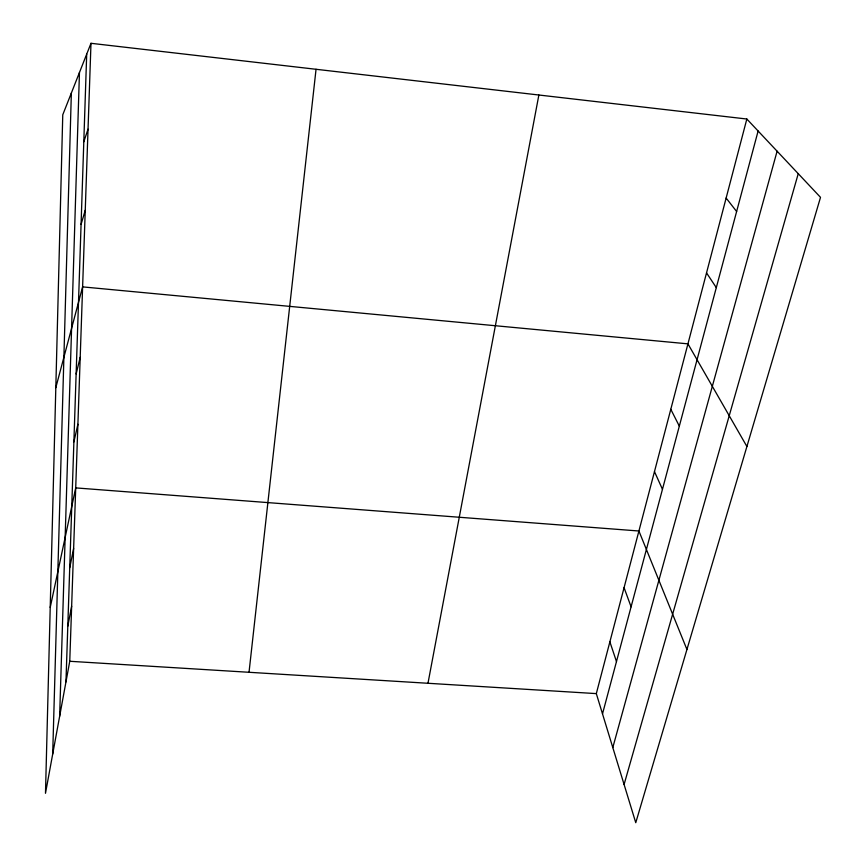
<?xml version="1.0" encoding="UTF-8"?>
<svg xmlns="http://www.w3.org/2000/svg" width="866" height="866" viewBox="0 0 866 866"><rect width="100%" height="100%" fill="white"/><g stroke="black" fill="none" stroke-linecap="round" stroke-linejoin="round"><path stroke-width="1.3" d="M52.696 754.07L71.348 93.052M59.646 716.279L79.456 72.506M65.957 681.899L86.697 54.157M90.984 43.3L62.763 114.799L45.487 793.299L69.756 661.278L90.984 43.3L746.838 119.021L820.513 197.351L635.763 822.7L596.317 693.612L746.838 119.021M249.029 672.287L316.047 69.28M427.977 683.274L538.869 95.011M67.797 626.205L71.64 606.189M69.735 567.771L73.632 548.459M50.217 607.467L75.71 487.894L638.913 530.999L686.933 649.489M73.891 441.898L77.897 424.264M76.132 373.971L80.192 357.344M55.814 387.665L82.616 286.884L687.94 343.856L746.903 446.499M602.509 713.876L758.118 131.004M612.803 747.564L777.105 151.193M624.083 784.499L798.246 173.676M81.068 224.381L85.247 210.254M83.796 141.786L88.029 129.196M69.756 661.278L596.317 693.612M726.141 198.065L736.62 211.499M706.537 272.898L716.301 287.62M670.804 409.304L679.323 426.137M654.48 471.613L662.458 489.312M624.072 587.689L631.087 606.817M609.88 641.836L616.473 661.559"/></g></svg>
